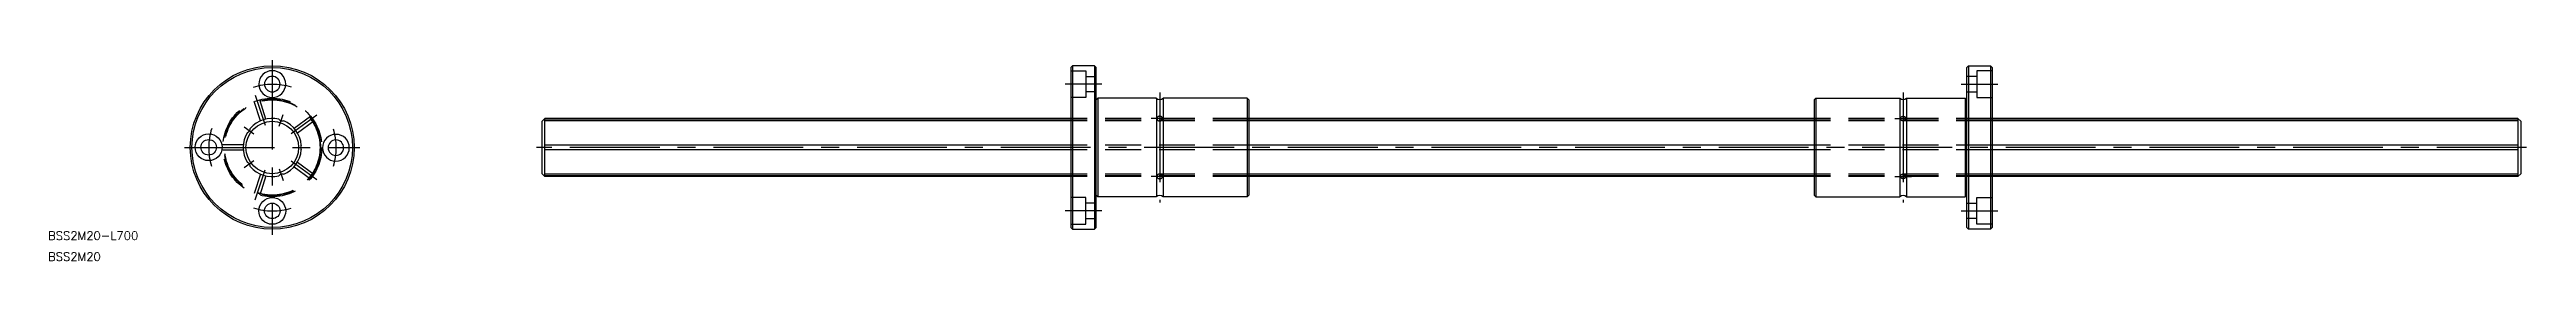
# Model space of a CAD drawing. Extents: x -79 to 797, y -40 to 31.
import ezdxf

# ---------------------------------------------------------------- set-up
doc = ezdxf.new("R2010")
doc.units = 0
doc.linetypes.add('CENTER', pattern=[50.8, 31.75, -6.35, 6.35, -6.35])
doc.linetypes.add('DASHED', pattern=[19.05, 12.7, -6.35])
doc.layers.get('0').update_dxf_attribs({"linetype": 'CONTINUOUS'})
doc.layers.add('CENTER', color=1, linetype='CENTER')
doc.styles.get("Standard").update_dxf_attribs({"font": 'txt.shx', "height": 3, "bigfont": 'bigfont.shx'})

msp = doc.modelspace()

# ---------------------------------------------------------------- linework, layer by layer
at = {"color": 7, "linetype": 'CONTINUOUS'}
for p, q in [((283.05, 29), (282.45, 28.4)), ((282.45, 28.4), (282.45, -28.4)), ((283.05, 29), (283.05, -29)), ((290.85, 29), (283.05, 29)), ((290.85, 29), (290.85, -29)), ((290.85, 29), (291.45, 28.4)), ((291.45, -28.4), (291.45, 28.4)), ((600.05, 29), (599.45, 28.4)), ((599.45, -28.4), (599.45, 28.4)), ((600.05, 29), (600.05, -29)), ((600.05, 29), (607.85, 29)), ((607.85, 29), (607.85, -29)), ((607.85, 29), (608.45, 28.4)), ((608.45, 28.4), (608.45, -28.4)), ((96.45, 10.3), (95.45, 9.3)), ((95.45, -9.3), (95.45, 9.3)), ((282.45, 10.3), (96.45, 10.3)), ((96.45, -10.3), (96.45, 10.3)), ((282.45, 10.02), (96.45, 10.02)), ((282.45, 9.48), (96.45, 9.48)), ((292.05, 17.5), (291.45, 16.9)), ((292.05, 17.5), (292.05, -17.5)), ((312.75, 17.5), (292.05, 17.5)), ((312.75, 17.5), (312.75, -17.5)), ((315.15, 17.5), (315.15, -17.5)), ((344.85, 17.5), (315.15, 17.5)), ((344.85, 17.5), (344.85, -17.5)), ((344.85, 17.5), (345.45, 16.9)), ((345.45, 16.9), (345.45, -16.9)), ((545.45, 10.3), (345.45, 10.3)), ((545.45, 10.02), (345.45, 10.02)), ((545.45, 9.48), (345.45, 9.48)), ((546.05, 17.5), (545.45, 16.9)), ((545.45, 16.9), (545.45, -16.9)), ((546.05, 17.5), (546.05, -17.5)), ((546.05, 17.5), (575.75, 17.5)), ((575.75, 17.5), (575.75, -17.5)), ((578.15, 17.5), (578.15, -17.5)), ((578.15, 17.5), (598.85, 17.5)), ((598.85, 17.5), (598.85, -17.5)), ((598.85, 17.5), (599.45, 16.9)), ((794.45, 10.3), (608.45, 10.3)), ((794.45, 10.02), (608.45, 10.02)), ((794.45, 9.48), (608.45, 9.48)), ((794.45, 10.3), (795.45, 9.3)), ((794.45, 10.3), (794.45, -10.3)), ((795.45, 9.3), (795.45, -9.3)), ((-11.8, 1), (-16.67, 1)), ((282.45, 0.87), (96.45, 0.87)), ((545.45, 0.87), (345.45, 0.87)), ((794.45, 0.87), (608.45, 0.87)), ((-11.9, -1), (-16.67, -1)), ((282.45, -0.87), (96.45, -0.87)), ((545.45, -0.87), (345.45, -0.87)), ((794.45, -0.87), (608.45, -0.87)), ((95.45, -9.3), (96.45, -10.3)), ((282.45, -9.48), (96.45, -9.48)), ((282.45, -10.02), (96.45, -10.02)), ((282.45, -10.3), (96.45, -10.3)), ((291.45, -16.9), (292.05, -17.5)), ((312.76, -17.5), (292.05, -17.5)), ((344.85, -17.5), (315.15, -17.5)), ((345.45, -16.9), (344.85, -17.5)), ((545.45, -9.48), (345.45, -9.48)), ((545.45, -10.02), (345.45, -10.02)), ((545.45, -10.3), (345.45, -10.3)), ((545.45, -16.9), (546.05, -17.5)), ((546.05, -17.5), (575.75, -17.5)), ((578.15, -17.5), (598.85, -17.5)), ((599.45, -16.9), (598.85, -17.5)), ((794.45, -9.48), (608.45, -9.48)), ((794.45, -10.02), (608.45, -10.02)), ((794.45, -10.3), (608.45, -10.3)), ((795.45, -9.3), (794.45, -10.3)), ((282.45, -28.4), (283.05, -29)), ((283.05, -29), (290.85, -29)), ((291.45, -28.4), (290.85, -29)), ((599.45, -28.4), (600.05, -29)), ((607.85, -29), (600.05, -29)), ((608.45, -28.4), (607.85, -29))]:
    msp.add_line(p, q, dxfattribs=at)
at = {"color": 3, "linetype": 'DASHED'}
for p, q in [((282.45, 27.25), (287.85, 27.25)), ((287.85, 27.25), (287.85, 17.75)), ((608.45, 27.25), (603.05, 27.25)), ((603.05, 27.25), (603.05, 17.75)), ((287.85, 17.75), (282.45, 17.75)), ((287.85, 25.25), (291.45, 25.25)), ((291.45, 19.75), (287.85, 19.75)), ((603.05, 25.25), (599.45, 25.25)), ((599.45, 19.75), (603.05, 19.75)), ((603.05, 17.75), (608.45, 17.75)), ((-4.12, 9.44), (-6.35, 16.31)), ((-2.22, 10.06), (-4.45, 16.93)), ((7.71, 6.83), (13.55, 11.08)), ((8.88, 5.22), (14.72, 9.46)), ((345.45, 10.3), (282.45, 10.3)), ((345.45, 10.02), (282.45, 10.02)), ((345.45, 9.48), (282.45, 9.48)), ((608.45, 10.3), (545.45, 10.3)), ((608.45, 10.02), (545.45, 10.02)), ((608.45, 9.48), (545.45, 9.48)), ((-10.25, 1), (-17.47, 1)), ((345.45, 0.87), (282.45, 0.87)), ((608.45, 0.87), (545.45, 0.87)), ((-10.25, -1), (-17.47, -1)), ((7.71, -6.83), (13.55, -11.08)), ((8.88, -5.22), (14.72, -9.46)), ((345.45, -0.87), (282.45, -0.87)), ((608.45, -0.87), (545.45, -0.87)), ((-4.12, -9.44), (-6.35, -16.31)), ((-2.22, -10.06), (-4.45, -16.93)), ((345.45, -9.48), (282.45, -9.48)), ((345.45, -10.02), (282.45, -10.02)), ((345.45, -10.3), (282.45, -10.3)), ((608.45, -9.48), (545.45, -9.48)), ((608.45, -10.02), (545.45, -10.02)), ((608.45, -10.3), (545.45, -10.3)), ((287.85, -17.75), (282.45, -17.75)), ((287.85, -27.25), (287.85, -17.75)), ((291.45, -19.75), (287.85, -19.75)), ((287.85, -25.25), (291.45, -25.25)), ((599.45, -19.75), (603.05, -19.75)), ((603.05, -25.25), (599.45, -25.25)), ((603.05, -17.75), (608.45, -17.75)), ((603.05, -27.25), (603.05, -17.75)), ((282.45, -27.25), (287.85, -27.25)), ((608.45, -27.25), (603.05, -27.25))]:
    msp.add_line(p, q, dxfattribs=at)
at = {"color": 7, "linetype": 'CONTINUOUS'}
for points in [[(312.95, 10.27, 0), (312.95, 10.23, 0), (312.96, 10.19, 0), (312.96, 10.15, 0), (312.97, 10.11, 0), (312.98, 10.07, 0), (313, 10.03, 0), (313.01, 10, 0), (313.03, 9.96, 0), (313.05, 9.92, 0), (313.07, 9.89, 0), (313.1, 9.85, 0), (313.12, 9.82, 0), (313.15, 9.79, 0), (313.18, 9.76, 0), (313.21, 9.73, 0), (313.25, 9.7, 0), (313.28, 9.67, 0), (313.32, 9.64, 0), (313.36, 9.62, 0), (313.4, 9.6, 0), (313.44, 9.58, 0), (313.48, 9.56, 0), (313.52, 9.54, 0), (313.57, 9.52, 0), (313.62, 9.51, 0), (313.66, 9.5, 0), (313.71, 9.48, 0), (313.76, 9.48, 0), (313.81, 9.47, 0), (313.86, 9.46, 0), (313.9, 9.46, 0), (313.95, 9.46, 0), (314, 9.46, 0), (314.05, 9.46, 0), (314.1, 9.47, 0), (314.15, 9.48, 0), (314.2, 9.48, 0), (314.24, 9.5, 0), (314.29, 9.51, 0), (314.34, 9.52, 0), (314.38, 9.54, 0), (314.42, 9.56, 0), (314.47, 9.58, 0), (314.51, 9.6, 0), (314.55, 9.62, 0), (314.59, 9.64, 0), (314.62, 9.67, 0), (314.66, 9.7, 0), (314.69, 9.73, 0), (314.73, 9.76, 0), (314.76, 9.79, 0), (314.78, 9.82, 0), (314.81, 9.85, 0), (314.83, 9.89, 0), (314.86, 9.92, 0), (314.88, 9.96, 0), (314.89, 10, 0), (314.91, 10.03, 0), (314.92, 10.07, 0), (314.93, 10.11, 0), (314.94, 10.15, 0), (314.95, 10.19, 0), (314.95, 10.23, 0), (314.95, 10.27, 0), (314.95, 10.31, 0), (314.95, 10.35, 0), (314.94, 10.39, 0), (314.93, 10.43, 0), (314.92, 10.47, 0), (314.91, 10.5, 0), (314.89, 10.54, 0), (314.88, 10.58, 0), (314.86, 10.62, 0), (314.83, 10.65, 0), (314.81, 10.69, 0), (314.78, 10.72, 0), (314.76, 10.75, 0), (314.73, 10.78, 0), (314.69, 10.81, 0), (314.66, 10.84, 0), (314.62, 10.87, 0), (314.59, 10.89, 0), (314.55, 10.92, 0), (314.51, 10.94, 0), (314.47, 10.96, 0), (314.42, 10.98, 0), (314.38, 11, 0), (314.34, 11.02, 0), (314.29, 11.03, 0), (314.24, 11.04, 0), (314.2, 11.05, 0), (314.15, 11.06, 0), (314.1, 11.07, 0), (314.05, 11.07, 0), (314, 11.08, 0), (313.95, 11.08, 0), (313.9, 11.08, 0), (313.86, 11.07, 0), (313.81, 11.07, 0), (313.76, 11.06, 0), (313.71, 11.05, 0), (313.66, 11.04, 0), (313.62, 11.03, 0), (313.57, 11.02, 0), (313.52, 11, 0), (313.48, 10.98, 0), (313.44, 10.96, 0), (313.4, 10.94, 0), (313.36, 10.92, 0), (313.32, 10.89, 0), (313.28, 10.87, 0), (313.25, 10.84, 0), (313.21, 10.81, 0), (313.18, 10.78, 0), (313.15, 10.75, 0), (313.12, 10.72, 0), (313.1, 10.69, 0), (313.07, 10.65, 0), (313.05, 10.62, 0), (313.03, 10.58, 0), (313.01, 10.54, 0), (313, 10.5, 0), (312.98, 10.47, 0), (312.97, 10.43, 0), (312.96, 10.39, 0), (312.96, 10.35, 0), (312.95, 10.31, 0), (312.95, 10.27, 0)], [(577.95, 10.27, 0), (577.95, 10.23, 0), (577.95, 10.19, 0), (577.94, 10.15, 0), (577.93, 10.11, 0), (577.92, 10.07, 0), (577.91, 10.03, 0), (577.89, 10, 0), (577.88, 9.96, 0), (577.86, 9.92, 0), (577.84, 9.89, 0), (577.81, 9.85, 0), (577.78, 9.82, 0), (577.76, 9.79, 0), (577.73, 9.76, 0), (577.69, 9.73, 0), (577.66, 9.7, 0), (577.62, 9.67, 0), (577.59, 9.64, 0), (577.55, 9.62, 0), (577.51, 9.6, 0), (577.47, 9.58, 0), (577.42, 9.56, 0), (577.38, 9.54, 0), (577.34, 9.52, 0), (577.29, 9.51, 0), (577.24, 9.5, 0), (577.2, 9.48, 0), (577.15, 9.48, 0), (577.1, 9.47, 0), (577.05, 9.46, 0), (577, 9.46, 0), (576.95, 9.46, 0), (576.9, 9.46, 0), (576.86, 9.46, 0), (576.81, 9.47, 0), (576.76, 9.48, 0), (576.71, 9.48, 0), (576.66, 9.5, 0), (576.62, 9.51, 0), (576.57, 9.52, 0), (576.52, 9.54, 0), (576.48, 9.56, 0), (576.44, 9.58, 0), (576.4, 9.6, 0), (576.36, 9.62, 0), (576.32, 9.64, 0), (576.28, 9.67, 0), (576.25, 9.7, 0), (576.21, 9.73, 0), (576.18, 9.76, 0), (576.15, 9.79, 0), (576.12, 9.82, 0), (576.1, 9.85, 0), (576.07, 9.89, 0), (576.05, 9.92, 0), (576.03, 9.96, 0), (576.01, 10, 0), (576, 10.03, 0), (575.98, 10.07, 0), (575.97, 10.11, 0), (575.96, 10.15, 0), (575.96, 10.19, 0), (575.95, 10.23, 0), (575.95, 10.27, 0), (575.95, 10.31, 0), (575.96, 10.35, 0), (575.96, 10.39, 0), (575.97, 10.43, 0), (575.98, 10.47, 0), (576, 10.5, 0), (576.01, 10.54, 0), (576.03, 10.58, 0), (576.05, 10.62, 0), (576.07, 10.65, 0), (576.1, 10.69, 0), (576.12, 10.72, 0), (576.15, 10.75, 0), (576.18, 10.78, 0), (576.21, 10.81, 0), (576.25, 10.84, 0), (576.28, 10.87, 0), (576.32, 10.89, 0), (576.36, 10.92, 0), (576.4, 10.94, 0), (576.44, 10.96, 0), (576.48, 10.98, 0), (576.52, 11, 0), (576.57, 11.02, 0), (576.62, 11.03, 0), (576.66, 11.04, 0), (576.71, 11.05, 0), (576.76, 11.06, 0), (576.81, 11.07, 0), (576.86, 11.07, 0), (576.9, 11.08, 0), (576.95, 11.08, 0), (577, 11.08, 0), (577.05, 11.07, 0), (577.1, 11.07, 0), (577.15, 11.06, 0), (577.2, 11.05, 0), (577.24, 11.04, 0), (577.29, 11.03, 0), (577.34, 11.02, 0), (577.38, 11, 0), (577.42, 10.98, 0), (577.47, 10.96, 0), (577.51, 10.94, 0), (577.55, 10.92, 0), (577.59, 10.89, 0), (577.62, 10.87, 0), (577.66, 10.84, 0), (577.69, 10.81, 0), (577.73, 10.78, 0), (577.76, 10.75, 0), (577.78, 10.72, 0), (577.81, 10.69, 0), (577.84, 10.65, 0), (577.86, 10.62, 0), (577.88, 10.58, 0), (577.89, 10.54, 0), (577.91, 10.5, 0), (577.92, 10.47, 0), (577.93, 10.43, 0), (577.94, 10.39, 0), (577.95, 10.35, 0), (577.95, 10.31, 0), (577.95, 10.27, 0)], [(312.95, -10.27, 0), (312.95, -10.31, 0), (312.96, -10.35, 0), (312.96, -10.39, 0), (312.97, -10.43, 0), (312.98, -10.47, 0), (313, -10.5, 0), (313.01, -10.54, 0), (313.03, -10.58, 0), (313.05, -10.62, 0), (313.07, -10.65, 0), (313.1, -10.69, 0), (313.12, -10.72, 0), (313.15, -10.75, 0), (313.18, -10.78, 0), (313.21, -10.81, 0), (313.25, -10.84, 0), (313.28, -10.87, 0), (313.32, -10.89, 0), (313.36, -10.92, 0), (313.4, -10.94, 0), (313.44, -10.96, 0), (313.48, -10.98, 0), (313.52, -11, 0), (313.57, -11.02, 0), (313.62, -11.03, 0), (313.66, -11.04, 0), (313.71, -11.05, 0), (313.76, -11.06, 0), (313.81, -11.07, 0), (313.86, -11.07, 0), (313.9, -11.08, 0), (313.95, -11.08, 0), (314, -11.08, 0), (314.05, -11.07, 0), (314.1, -11.07, 0), (314.15, -11.06, 0), (314.2, -11.05, 0), (314.24, -11.04, 0), (314.29, -11.03, 0), (314.34, -11.02, 0), (314.38, -11, 0), (314.42, -10.98, 0), (314.47, -10.96, 0), (314.51, -10.94, 0), (314.55, -10.92, 0), (314.59, -10.89, 0), (314.62, -10.87, 0), (314.66, -10.84, 0), (314.69, -10.81, 0), (314.73, -10.78, 0), (314.76, -10.75, 0), (314.78, -10.72, 0), (314.81, -10.69, 0), (314.83, -10.65, 0), (314.86, -10.62, 0), (314.88, -10.58, 0), (314.89, -10.54, 0), (314.91, -10.5, 0), (314.92, -10.47, 0), (314.93, -10.43, 0), (314.94, -10.39, 0), (314.95, -10.35, 0), (314.95, -10.31, 0), (314.95, -10.27, 0), (314.95, -10.23, 0), (314.95, -10.19, 0), (314.94, -10.15, 0), (314.93, -10.11, 0), (314.92, -10.07, 0), (314.91, -10.03, 0), (314.89, -10, 0), (314.88, -9.96, 0), (314.86, -9.92, 0), (314.83, -9.89, 0), (314.81, -9.85, 0), (314.78, -9.82, 0), (314.76, -9.79, 0), (314.73, -9.76, 0), (314.69, -9.73, 0), (314.66, -9.7, 0), (314.62, -9.67, 0), (314.59, -9.64, 0), (314.55, -9.62, 0), (314.51, -9.6, 0), (314.47, -9.58, 0), (314.42, -9.56, 0), (314.38, -9.54, 0), (314.34, -9.52, 0), (314.29, -9.51, 0), (314.24, -9.5, 0), (314.2, -9.48, 0), (314.15, -9.48, 0), (314.1, -9.47, 0), (314.05, -9.46, 0), (314, -9.46, 0), (313.95, -9.46, 0), (313.9, -9.46, 0), (313.86, -9.46, 0), (313.81, -9.47, 0), (313.76, -9.48, 0), (313.71, -9.48, 0), (313.66, -9.5, 0), (313.62, -9.51, 0), (313.57, -9.52, 0), (313.52, -9.54, 0), (313.48, -9.56, 0), (313.44, -9.58, 0), (313.4, -9.6, 0), (313.36, -9.62, 0), (313.32, -9.64, 0), (313.28, -9.67, 0), (313.25, -9.7, 0), (313.21, -9.73, 0), (313.18, -9.76, 0), (313.15, -9.79, 0), (313.12, -9.82, 0), (313.1, -9.85, 0), (313.07, -9.89, 0), (313.05, -9.92, 0), (313.03, -9.96, 0), (313.01, -10, 0), (313, -10.03, 0), (312.98, -10.07, 0), (312.97, -10.11, 0), (312.96, -10.15, 0), (312.96, -10.19, 0), (312.95, -10.23, 0), (312.95, -10.27, 0)], [(577.95, -10.27, 0), (577.95, -10.31, 0), (577.95, -10.35, 0), (577.94, -10.39, 0), (577.93, -10.43, 0), (577.92, -10.47, 0), (577.91, -10.5, 0), (577.89, -10.54, 0), (577.88, -10.58, 0), (577.86, -10.62, 0), (577.84, -10.65, 0), (577.81, -10.69, 0), (577.78, -10.72, 0), (577.76, -10.75, 0), (577.73, -10.78, 0), (577.69, -10.81, 0), (577.66, -10.84, 0), (577.62, -10.87, 0), (577.59, -10.89, 0), (577.55, -10.92, 0), (577.51, -10.94, 0), (577.47, -10.96, 0), (577.42, -10.98, 0), (577.38, -11, 0), (577.34, -11.02, 0), (577.29, -11.03, 0), (577.24, -11.04, 0), (577.2, -11.05, 0), (577.15, -11.06, 0), (577.1, -11.07, 0), (577.05, -11.07, 0), (577, -11.08, 0), (576.95, -11.08, 0), (576.9, -11.08, 0), (576.86, -11.07, 0), (576.81, -11.07, 0), (576.76, -11.06, 0), (576.71, -11.05, 0), (576.66, -11.04, 0), (576.62, -11.03, 0), (576.57, -11.02, 0), (576.52, -11, 0), (576.48, -10.98, 0), (576.44, -10.96, 0), (576.4, -10.94, 0), (576.36, -10.92, 0), (576.32, -10.89, 0), (576.28, -10.87, 0), (576.25, -10.84, 0), (576.21, -10.81, 0), (576.18, -10.78, 0), (576.15, -10.75, 0), (576.12, -10.72, 0), (576.1, -10.69, 0), (576.07, -10.65, 0), (576.05, -10.62, 0), (576.03, -10.58, 0), (576.01, -10.54, 0), (576, -10.5, 0), (575.98, -10.47, 0), (575.97, -10.43, 0), (575.96, -10.39, 0), (575.96, -10.35, 0), (575.95, -10.31, 0), (575.95, -10.27, 0), (575.95, -10.23, 0), (575.96, -10.19, 0), (575.96, -10.15, 0), (575.97, -10.11, 0), (575.98, -10.07, 0), (576, -10.03, 0), (576.01, -10, 0), (576.03, -9.96, 0), (576.05, -9.92, 0), (576.07, -9.89, 0), (576.1, -9.85, 0), (576.12, -9.82, 0), (576.15, -9.79, 0), (576.18, -9.76, 0), (576.21, -9.73, 0), (576.25, -9.7, 0), (576.28, -9.67, 0), (576.32, -9.64, 0), (576.36, -9.62, 0), (576.4, -9.6, 0), (576.44, -9.58, 0), (576.48, -9.56, 0), (576.52, -9.54, 0), (576.57, -9.52, 0), (576.62, -9.51, 0), (576.66, -9.5, 0), (576.71, -9.48, 0), (576.76, -9.48, 0), (576.81, -9.47, 0), (576.86, -9.46, 0), (576.9, -9.46, 0), (576.95, -9.46, 0), (577, -9.46, 0), (577.05, -9.46, 0), (577.1, -9.47, 0), (577.15, -9.48, 0), (577.2, -9.48, 0), (577.24, -9.5, 0), (577.29, -9.51, 0), (577.34, -9.52, 0), (577.38, -9.54, 0), (577.42, -9.56, 0), (577.47, -9.58, 0), (577.51, -9.6, 0), (577.55, -9.62, 0), (577.59, -9.64, 0), (577.62, -9.67, 0), (577.66, -9.7, 0), (577.69, -9.73, 0), (577.73, -9.76, 0), (577.76, -9.79, 0), (577.78, -9.82, 0), (577.81, -9.85, 0), (577.84, -9.89, 0), (577.86, -9.92, 0), (577.88, -9.96, 0), (577.89, -10, 0), (577.91, -10.03, 0), (577.92, -10.07, 0), (577.93, -10.11, 0), (577.94, -10.15, 0), (577.95, -10.19, 0), (577.95, -10.23, 0), (577.95, -10.27, 0)]]:
    msp.add_polyline3d(points, dxfattribs=at)
for centre, radius in [((0, 0), 29), ((0, 0), 28.4), ((0, 0), 9.3), ((-22.5, 0.08), 4.75), ((-22.5, 0.08), 2.75), ((0, -22.5), 4.75), ((0, -22.5), 2.75)]:
    msp.add_circle(centre, radius, dxfattribs=at)
at = {"color": 7, "linetype": 'CONTINUOUS', "extrusion": (0, 0, -1)}
for centre, radius in [((0, 22.5), 4.75), ((0, 22.5), 2.75), ((-22.5, -0.08), 4.75), ((-22.5, -0.08), 2.75)]:
    msp.add_circle(centre, radius, dxfattribs=at)
at = {"color": 3, "linetype": 'DASHED'}
for radius in [17.5, 17.07, 16.9]:
    msp.add_circle((0, 0), radius, dxfattribs=at)
at = {"color": 7, "linetype": 'CONTINUOUS'}
for centre, radius, start, end in [((0, 0), 10.3, 76.70575, 139.12786), ((3.61, 11.01), 1.59, 218.39351, 285.27359), ((0, 0), 10.3, 4.87214, 66.96136), ((313.95, 18.96), 1.89, 230.53122, 309.46878), ((576.95, 18.96), 1.89, 230.53122, 309.46878), ((0, 0), 10.3, 148.87214, 211.12786), ((-9.37, 6.81), 1.59, 290.56041, 357.43959), ((11.59, 0), 1.59, 146.56041, 213.43959), ((-9.37, -6.81), 1.59, 2.56041, 69.43959), ((0, 0), 10.3, 220.87214, 283.29425), ((0, 0), 10.3, 293.03864, 355.12786), ((3.61, -11.01), 1.59, 74.72641, 141.60649), ((313.95, -18.96), 1.89, 50.53122, 129.46878), ((576.95, -18.96), 1.89, 50.53122, 129.46878)]:
    msp.add_arc(centre, radius, start, end, dxfattribs=at)
at = {"layer": 'CENTER', "color": 1, "linetype": 'CENTER'}
for p, q in [((0, 31), (0, -31)), ((-6.03, 18.55), (-2.56, 7.89)), ((293.45, 22.5), (280.45, 22.5)), ((313.95, 19.5), (313.95, -19.5)), ((576.95, 19.5), (576.95, -19.5)), ((597.45, 22.5), (610.45, 22.5)), ((2.47, 7.61), (3.8, 11.7)), ((15.78, 11.46), (6.71, 4.88)), ((316.95, 10.29), (310.95, 10.29)), ((573.95, 10.29), (579.95, 10.29)), ((-31, 0), (31, 0)), ((-6.47, 4.7), (-9.95, 7.23)), ((797.45, 0), (93.45, 0)), ((-6.47, -4.7), (-9.95, -7.23)), ((-6.03, -18.55), (-2.56, -7.89)), ((2.47, -7.61), (3.8, -11.7)), ((15.78, -11.46), (6.71, -4.88)), ((316.95, -10.29), (310.95, -10.29)), ((573.95, -10.29), (579.95, -10.29)), ((293.45, -22.5), (280.45, -22.5)), ((597.45, -22.5), (610.45, -22.5))]:
    msp.add_line(p, q, dxfattribs=at)
at = {"layer": 'CENTER', "color": 1, "linetype": 'CENTER', "extrusion": (0, 0, -1)}
for centre, start, end in [((-0.08, 0), 72.53315, 107.04074), ((0, -0.08), 162.74621, 197.25379)]:
    msp.add_arc(centre, 22.5, start, end, dxfattribs=at)
at = {"layer": 'CENTER', "color": 1, "linetype": 'CENTER'}
for centre, start, end in [((0, -0.08), 162.3201, 196.82768), ((0.08, 0), 252.53315, 287.04074)]:
    msp.add_arc(centre, 22.5, start, end, dxfattribs=at)

# ---------------------------------------------------------------- texts
at = {"color": 7, "linetype": 'CONTINUOUS'}
for s, p in [('BSS2M20-L700', (-79.31, -32.8)), ('BSS2M20', (-79.31, -40.23))]:
    msp.add_text(s, height=3, dxfattribs=at).set_placement(p)

doc.saveas('drawing.dxf')
